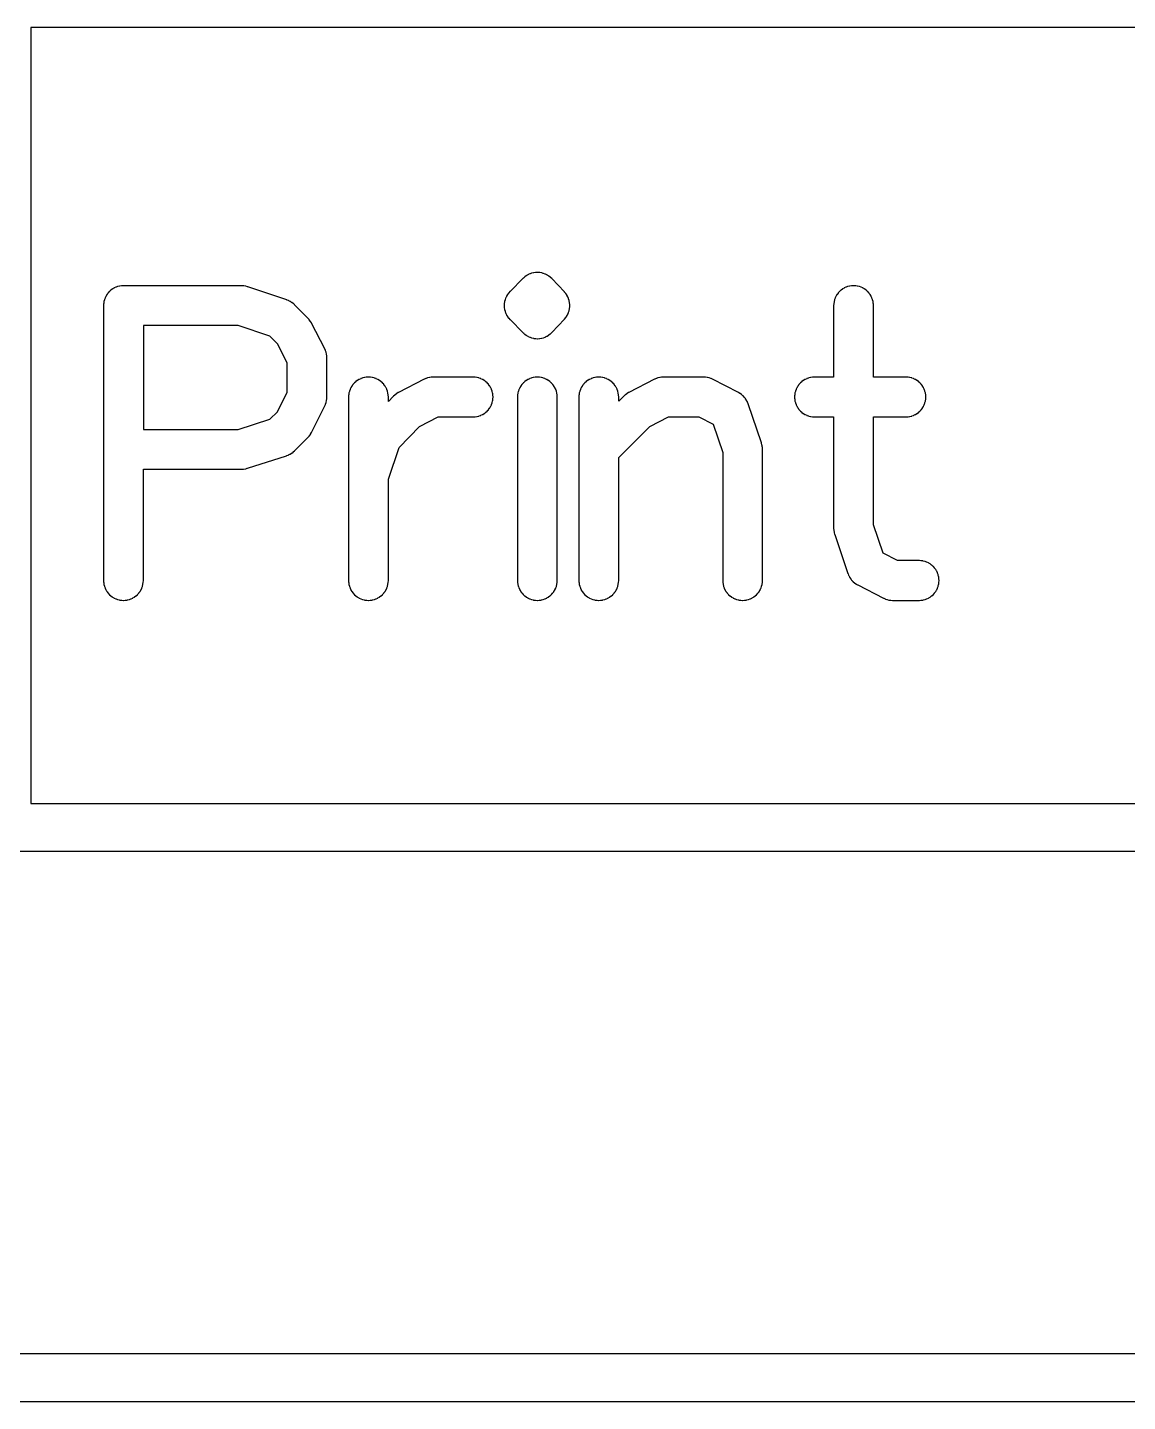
# Model space of a CAD drawing. Header units: inches. Extents: x -0.5 to 10, y -2.4 to 3.9.
# Drawn here: x 3.806 to 3.9637, y -2.3883 to -2.1915 of the extents above; entities that cross this region are included whole.
import ezdxf

# ---------------------------------------------------------------- set-up
doc = ezdxf.new("R2010")
doc.units = ezdxf.units.IN

msp = doc.modelspace()

# ---------------------------------------------------------------- linework, layer by layer
for points in [[(3.80655, -2.19145), (3.80655, -2.30265), (4.96205, -2.30265), (4.96205, -2.19145)], [(3.875175, -2.229295), (3.875175, -2.229295), (3.875168, -2.229303), (3.875013, -2.229473), (3.874998, -2.22949), (3.874982, -2.229511), (3.874844, -2.229697), (3.874832, -2.229714), (3.874817, -2.229737), (3.874699, -2.229935), (3.874687, -2.229956), (3.874675, -2.229978), (3.874577, -2.230187), (3.874567, -2.230208), (3.874558, -2.230232), (3.87448, -2.230449), (3.874473, -2.23047), (3.874466, -2.230496), (3.87441, -2.23072), (3.874404, -2.230745), (3.874401, -2.230768), (3.874367, -2.230996), (3.874364, -2.231019), (3.874362, -2.231045), (3.874351, -2.231275), (3.87435, -2.2313), (3.874351, -2.231325), (3.874362, -2.231555), (3.874364, -2.231581), (3.874367, -2.231604), (3.874401, -2.231832), (3.874404, -2.231855), (3.87441, -2.23188), (3.874466, -2.232104), (3.874473, -2.23213), (3.87448, -2.232151), (3.874558, -2.232368), (3.874567, -2.232392), (3.874577, -2.232413), (3.874675, -2.232622), (3.874687, -2.232644), (3.874699, -2.232665), (3.874817, -2.232863), (3.874832, -2.232886), (3.874844, -2.232903), (3.874982, -2.233089), (3.874998, -2.23311), (3.875013, -2.233127), (3.875168, -2.233297), (3.875175, -2.233305), (3.875185, -2.233315), (3.877085, -2.235215), (3.877095, -2.235225), (3.877103, -2.235232), (3.877277, -2.23539), (3.877296, -2.235406), (3.877315, -2.235421), (3.877504, -2.235561), (3.877525, -2.235575), (3.877546, -2.235588), (3.877747, -2.235708), (3.877767, -2.235719), (3.877792, -2.235731), (3.878004, -2.23583), (3.878029, -2.235841), (3.878051, -2.235849), (3.878272, -2.235927), (3.878297, -2.235934), (3.878297, -2.235934), (3.87832, -2.235941), (3.878548, -2.235995), (3.878575, -2.236001), (3.878597, -2.236005), (3.878829, -2.236037), (3.878857, -2.23604), (3.878857, -2.23604), (3.878879, -2.236041), (3.879114, -2.236049), (3.879142, -2.23605), (3.879142, -2.23605), (3.879163, -2.236049), (3.879398, -2.236034), (3.879426, -2.236031), (3.879447, -2.236028), (3.879679, -2.23599), (3.879702, -2.235986), (3.879702, -2.235986), (3.879727, -2.23598), (3.879954, -2.235919), (3.879974, -2.235913), (3.880001, -2.235903), (3.880221, -2.23582), (3.880242, -2.235811), (3.880242, -2.235811), (3.880266, -2.2358), (3.880476, -2.235695), (3.880498, -2.235683), (3.88052, -2.235671), (3.880718, -2.235545), (3.880743, -2.235529), (3.880759, -2.235517), (3.880944, -2.235372), (3.880964, -2.235356), (3.880982, -2.23534), (3.881151, -2.235178), (3.881155, -2.235175), (3.881169, -2.23516), (3.882969, -2.23326), (3.882984, -2.233244), (3.882986, -2.233241), (3.88314, -2.233061), (3.883156, -2.233042), (3.883156, -2.233042), (3.883171, -2.233021), (3.883307, -2.232826), (3.883318, -2.232809), (3.883318, -2.232809), (3.883333, -2.232783), (3.883448, -2.232575), (3.883459, -2.232554), (3.883459, -2.232554), (3.883471, -2.23253), (3.883564, -2.232311), (3.883574, -2.232287), (3.883574, -2.232287), (3.883582, -2.232264), (3.883652, -2.232037), (3.88366, -2.232011), (3.88366, -2.232011), (3.883665, -2.231988), (3.883713, -2.231756), (3.883717, -2.231729), (3.883717, -2.231729), (3.88372, -2.231706), (3.883744, -2.231469), (3.883746, -2.231443), (3.883746, -2.231443), (3.883747, -2.231419), (3.883747, -2.231181), (3.883746, -2.231157), (3.883746, -2.231157), (3.883744, -2.231131), (3.88372, -2.230894), (3.883717, -2.230871), (3.883717, -2.230871), (3.883713, -2.230844), (3.883665, -2.230612), (3.88366, -2.230589), (3.88366, -2.230589), (3.883652, -2.230563), (3.883582, -2.230336), (3.883574, -2.230313), (3.883574, -2.230313), (3.883564, -2.230289), (3.883471, -2.23007), (3.883459, -2.230046), (3.883459, -2.230046), (3.883448, -2.230025), (3.883333, -2.229817), (3.883318, -2.229791), (3.883318, -2.229791), (3.883307, -2.229774), (3.883171, -2.229579), (3.883156, -2.229558), (3.883156, -2.229558), (3.88314, -2.229539), (3.882986, -2.229359), (3.882984, -2.229356), (3.882969, -2.22934), (3.881169, -2.22744), (3.881155, -2.227425), (3.881151, -2.227422), (3.880982, -2.22726), (3.880964, -2.227244), (3.880944, -2.227228), (3.880759, -2.227083), (3.880743, -2.227071), (3.880718, -2.227055), (3.88052, -2.226929), (3.880498, -2.226917), (3.880476, -2.226905), (3.880266, -2.2268), (3.880242, -2.226789), (3.880242, -2.226789), (3.880221, -2.22678), (3.880001, -2.226697), (3.879974, -2.226687), (3.879954, -2.226681), (3.879727, -2.22662), (3.879702, -2.226614), (3.879702, -2.226614), (3.879679, -2.22661), (3.879447, -2.226572), (3.879426, -2.226569), (3.879398, -2.226566), (3.879163, -2.226551), (3.879142, -2.22655), (3.879142, -2.22655), (3.879114, -2.226551), (3.878879, -2.226559), (3.878857, -2.22656), (3.878857, -2.22656), (3.878829, -2.226563), (3.878597, -2.226595), (3.878575, -2.226599), (3.878548, -2.226605), (3.87832, -2.226659), (3.878297, -2.226666), (3.878297, -2.226666), (3.878272, -2.226673), (3.878051, -2.226751), (3.878029, -2.226759), (3.878004, -2.22677), (3.877792, -2.226869), (3.877767, -2.226881), (3.877747, -2.226892), (3.877546, -2.227012), (3.877525, -2.227025), (3.877504, -2.227039), (3.877315, -2.227179), (3.877296, -2.227194), (3.877277, -2.22721), (3.877103, -2.227368), (3.877095, -2.227375), (3.877085, -2.227385), (3.875185, -2.229285)], [(3.81695, -2.23129), (3.81695, -2.23129), (3.81695, -2.2313), (3.81695, -2.2707), (3.81695, -2.27071), (3.816951, -2.270725), (3.816962, -2.270955), (3.816964, -2.270981), (3.816967, -2.271004), (3.817001, -2.271232), (3.817004, -2.271255), (3.81701, -2.27128), (3.817066, -2.271504), (3.817073, -2.27153), (3.81708, -2.271551), (3.817158, -2.271768), (3.817167, -2.271792), (3.817177, -2.271813), (3.817275, -2.272022), (3.817287, -2.272044), (3.817299, -2.272065), (3.817417, -2.272263), (3.817432, -2.272286), (3.817444, -2.272303), (3.817582, -2.272489), (3.817598, -2.27251), (3.817613, -2.272527), (3.817768, -2.272697), (3.817785, -2.272715), (3.817803, -2.272732), (3.817973, -2.272887), (3.81799, -2.272902), (3.818011, -2.272918), (3.818197, -2.273056), (3.818214, -2.273068), (3.818237, -2.273083), (3.818435, -2.273201), (3.818456, -2.273213), (3.818478, -2.273225), (3.818687, -2.273323), (3.818708, -2.273333), (3.818732, -2.273342), (3.818949, -2.27342), (3.81897, -2.273427), (3.818996, -2.273434), (3.81922, -2.27349), (3.819245, -2.273496), (3.819268, -2.273499), (3.819496, -2.273533), (3.819519, -2.273536), (3.819545, -2.273538), (3.819775, -2.273549), (3.8198, -2.27355), (3.819825, -2.273549), (3.820055, -2.273538), (3.820081, -2.273536), (3.820104, -2.273533), (3.820332, -2.273499), (3.820355, -2.273496), (3.82038, -2.27349), (3.820604, -2.273434), (3.82063, -2.273427), (3.820651, -2.27342), (3.820868, -2.273342), (3.820892, -2.273333), (3.820913, -2.273323), (3.821122, -2.273225), (3.821144, -2.273213), (3.821165, -2.273201), (3.821363, -2.273083), (3.821386, -2.273068), (3.821403, -2.273056), (3.821589, -2.272918), (3.82161, -2.272902), (3.821627, -2.272887), (3.821797, -2.272732), (3.821815, -2.272715), (3.821832, -2.272697), (3.821987, -2.272527), (3.822002, -2.27251), (3.822018, -2.272489), (3.822156, -2.272303), (3.822168, -2.272286), (3.822183, -2.272263), (3.822301, -2.272065), (3.822313, -2.272044), (3.822325, -2.272022), (3.822423, -2.271813), (3.822433, -2.271792), (3.822442, -2.271768), (3.82252, -2.271551), (3.822527, -2.27153), (3.822534, -2.271504), (3.82259, -2.27128), (3.822596, -2.271255), (3.822599, -2.271232), (3.822633, -2.271004), (3.822636, -2.270981), (3.822638, -2.270955), (3.822649, -2.270725), (3.82265, -2.27071), (3.82265, -2.2707), (3.82265, -2.25475), (3.8367, -2.25475), (3.83671, -2.25475), (3.836726, -2.254749), (3.836969, -2.254737), (3.836996, -2.254735), (3.836996, -2.254735), (3.837021, -2.254731), (3.837261, -2.254694), (3.837286, -2.254689), (3.837286, -2.254689), (3.837312, -2.254683), (3.837547, -2.254621), (3.837565, -2.254615), (3.837572, -2.254613), (3.843172, -2.252813), (3.843187, -2.252808), (3.843195, -2.252805), (3.843403, -2.252727), (3.843428, -2.252717), (3.843447, -2.252709), (3.843647, -2.252611), (3.843667, -2.252601), (3.843689, -2.252588), (3.843879, -2.252472), (3.843899, -2.252459), (3.843918, -2.252445), (3.844097, -2.252312), (3.844117, -2.252295), (3.844133, -2.252282), (3.844298, -2.252132), (3.844299, -2.252131), (3.844315, -2.252115), (3.846215, -2.250215), (3.846224, -2.250206), (3.846234, -2.250196), (3.846402, -2.250008), (3.846421, -2.249986), (3.846421, -2.249986), (3.846436, -2.249967), (3.846583, -2.249762), (3.846599, -2.249739), (3.846599, -2.249739), (3.846612, -2.249717), (3.846736, -2.249498), (3.846743, -2.249486), (3.846749, -2.249475), (3.848649, -2.245675), (3.848653, -2.245666), (3.848659, -2.245654), (3.848747, -2.245454), (3.848755, -2.245436), (3.848764, -2.245411), (3.848834, -2.245205), (3.84884, -2.245186), (3.848846, -2.24516), (3.848896, -2.244948), (3.848901, -2.244925), (3.848905, -2.244903), (3.848935, -2.244687), (3.848938, -2.244666), (3.848939, -2.244641), (3.848949, -2.244423), (3.84895, -2.244411), (3.84895, -2.2444), (3.84895, -2.2388), (3.84895, -2.238789), (3.848949, -2.238776), (3.848939, -2.238554), (3.848937, -2.23853), (3.848934, -2.238506), (3.848903, -2.238286), (3.848899, -2.238262), (3.848894, -2.238239), (3.848841, -2.238023), (3.848836, -2.238003), (3.848828, -2.237977), (3.848755, -2.237766), (3.848746, -2.237742), (3.848738, -2.237722), (3.848646, -2.237519), (3.848644, -2.237516), (3.848635, -2.237498), (3.846735, -2.233798), (3.846728, -2.233784), (3.846723, -2.233775), (3.846601, -2.233565), (3.846586, -2.233542), (3.846586, -2.233542), (3.846572, -2.233521), (3.846429, -2.233325), (3.846415, -2.233306), (3.846415, -2.233306), (3.846396, -2.233284), (3.846233, -2.233104), (3.846229, -2.2331), (3.846215, -2.233085), (3.844315, -2.231185), (3.844304, -2.231174), (3.844299, -2.231169), (3.84414, -2.231024), (3.844122, -2.231009), (3.844104, -2.230995), (3.843933, -2.230865), (3.843913, -2.230851), (3.843895, -2.230839), (3.843712, -2.230725), (3.843693, -2.230714), (3.843672, -2.230703), (3.84348, -2.230606), (3.843457, -2.230595), (3.843438, -2.230587), (3.843237, -2.230509), (3.843229, -2.230506), (3.843216, -2.230501), (3.837616, -2.228601), (3.837602, -2.228597), (3.83759, -2.228593), (3.837343, -2.228524), (3.837319, -2.228518), (3.837319, -2.228518), (3.83729, -2.228512), (3.837037, -2.228471), (3.83701, -2.228467), (3.83701, -2.228467), (3.836983, -2.228465), (3.836727, -2.228451), (3.836709, -2.22845), (3.8367, -2.22845), (3.8198, -2.22845), (3.81979, -2.22845), (3.819775, -2.228451), (3.819545, -2.228462), (3.819519, -2.228464), (3.819496, -2.228467), (3.819268, -2.228501), (3.819245, -2.228504), (3.81922, -2.22851), (3.818996, -2.228566), (3.81897, -2.228573), (3.818949, -2.22858), (3.818732, -2.228658), (3.818708, -2.228667), (3.818687, -2.228677), (3.818478, -2.228775), (3.818456, -2.228787), (3.818435, -2.228799), (3.818237, -2.228917), (3.818214, -2.228932), (3.818197, -2.228944), (3.818011, -2.229082), (3.81799, -2.229098), (3.817973, -2.229113), (3.817803, -2.229268), (3.817785, -2.229285), (3.817768, -2.229303), (3.817613, -2.229473), (3.817598, -2.22949), (3.817582, -2.229511), (3.817444, -2.229697), (3.817432, -2.229714), (3.817417, -2.229737), (3.817299, -2.229935), (3.817287, -2.229956), (3.817275, -2.229978), (3.817177, -2.230187), (3.817167, -2.230208), (3.817158, -2.230232), (3.81708, -2.230449), (3.817073, -2.23047), (3.817066, -2.230496), (3.81701, -2.23072), (3.817004, -2.230745), (3.817001, -2.230768), (3.816967, -2.230996), (3.816964, -2.231019), (3.816962, -2.231045), (3.816951, -2.231275)], [(3.92155, -2.24725), (3.92155, -2.2632), (3.92155, -2.263209), (3.921551, -2.263227), (3.921565, -2.263483), (3.921567, -2.26351), (3.921567, -2.26351), (3.921571, -2.263537), (3.921612, -2.26379), (3.921618, -2.263819), (3.921618, -2.263819), (3.921624, -2.263843), (3.921693, -2.26409), (3.921697, -2.264102), (3.921701, -2.264116), (3.923601, -2.269716), (3.923607, -2.269732), (3.923609, -2.269738), (3.923692, -2.269948), (3.923703, -2.269974), (3.923712, -2.269992), (3.923814, -2.270194), (3.923827, -2.270217), (3.923838, -2.270235), (3.92396, -2.270426), (3.923973, -2.270445), (3.923988, -2.270465), (3.924127, -2.270643), (3.924142, -2.270662), (3.924158, -2.270679), (3.924314, -2.270843), (3.924328, -2.270857), (3.924348, -2.270876), (3.924519, -2.271024), (3.924534, -2.271037), (3.924557, -2.271054), (3.924741, -2.271185), (3.924761, -2.271199), (3.924781, -2.271211), (3.924977, -2.271324), (3.924986, -2.271329), (3.924998, -2.271335), (3.928698, -2.273235), (3.928716, -2.273244), (3.928719, -2.273246), (3.928922, -2.273338), (3.928942, -2.273346), (3.928966, -2.273355), (3.929177, -2.273428), (3.929203, -2.273436), (3.929223, -2.273441), (3.929439, -2.273494), (3.929462, -2.273499), (3.929486, -2.273503), (3.929706, -2.273534), (3.92973, -2.273537), (3.929754, -2.273539), (3.929976, -2.273549), (3.929989, -2.27355), (3.93, -2.27355), (3.9338, -2.27355), (3.93381, -2.27355), (3.933825, -2.273549), (3.934055, -2.273538), (3.934081, -2.273536), (3.934104, -2.273533), (3.934332, -2.273499), (3.934355, -2.273496), (3.93438, -2.27349), (3.934604, -2.273434), (3.93463, -2.273427), (3.934651, -2.27342), (3.934868, -2.273342), (3.934892, -2.273333), (3.934913, -2.273323), (3.935122, -2.273225), (3.935144, -2.273213), (3.935165, -2.273201), (3.935363, -2.273083), (3.935386, -2.273068), (3.935403, -2.273056), (3.935589, -2.272918), (3.93561, -2.272902), (3.935627, -2.272887), (3.935797, -2.272732), (3.935815, -2.272715), (3.935832, -2.272697), (3.935987, -2.272527), (3.936002, -2.27251), (3.936018, -2.272489), (3.936156, -2.272303), (3.936168, -2.272286), (3.936183, -2.272263), (3.936301, -2.272065), (3.936313, -2.272044), (3.936325, -2.272022), (3.936423, -2.271813), (3.936433, -2.271792), (3.936442, -2.271768), (3.93652, -2.271551), (3.936527, -2.27153), (3.936534, -2.271504), (3.93659, -2.27128), (3.936596, -2.271255), (3.936599, -2.271232), (3.936633, -2.271004), (3.936636, -2.270981), (3.936638, -2.270955), (3.936649, -2.270725), (3.93665, -2.2707), (3.936649, -2.270675), (3.936638, -2.270445), (3.936636, -2.270419), (3.936633, -2.270396), (3.936599, -2.270168), (3.936596, -2.270145), (3.93659, -2.27012), (3.936534, -2.269896), (3.936527, -2.26987), (3.93652, -2.269849), (3.936442, -2.269632), (3.936433, -2.269608), (3.936423, -2.269587), (3.936325, -2.269378), (3.936313, -2.269356), (3.936301, -2.269335), (3.936183, -2.269137), (3.936168, -2.269114), (3.936156, -2.269097), (3.936018, -2.268911), (3.936002, -2.26889), (3.935987, -2.268873), (3.935832, -2.268703), (3.935815, -2.268685), (3.935797, -2.268668), (3.935627, -2.268513), (3.93561, -2.268498), (3.935589, -2.268482), (3.935403, -2.268344), (3.935386, -2.268332), (3.935363, -2.268317), (3.935165, -2.268199), (3.935144, -2.268187), (3.935122, -2.268175), (3.934913, -2.268077), (3.934892, -2.268067), (3.934868, -2.268058), (3.934651, -2.26798), (3.93463, -2.267973), (3.934604, -2.267966), (3.93438, -2.26791), (3.934355, -2.267904), (3.934332, -2.267901), (3.934104, -2.267867), (3.934081, -2.267864), (3.934055, -2.267862), (3.933825, -2.267851), (3.93381, -2.26785), (3.9338, -2.26785), (3.930689, -2.26785), (3.928628, -2.266792), (3.92725, -2.26273), (3.92725, -2.24725), (3.9319, -2.24725), (3.93191, -2.24725), (3.931925, -2.247249), (3.932155, -2.247238), (3.932181, -2.247236), (3.932204, -2.247233), (3.932432, -2.247199), (3.932455, -2.247196), (3.93248, -2.24719), (3.932704, -2.247134), (3.93273, -2.247127), (3.932751, -2.24712), (3.932968, -2.247042), (3.932992, -2.247033), (3.933013, -2.247023), (3.933222, -2.246925), (3.933244, -2.246913), (3.933265, -2.246901), (3.933463, -2.246783), (3.933486, -2.246768), (3.933503, -2.246756), (3.933689, -2.246618), (3.93371, -2.246602), (3.933727, -2.246587), (3.933897, -2.246432), (3.933915, -2.246415), (3.933932, -2.246397), (3.934087, -2.246227), (3.934102, -2.24621), (3.934118, -2.246189), (3.934256, -2.246003), (3.934268, -2.245986), (3.934283, -2.245963), (3.934401, -2.245765), (3.934413, -2.245744), (3.934425, -2.245722), (3.934523, -2.245513), (3.934533, -2.245492), (3.934542, -2.245468), (3.93462, -2.245251), (3.934627, -2.24523), (3.934634, -2.245204), (3.93469, -2.24498), (3.934696, -2.244955), (3.934699, -2.244932), (3.934733, -2.244704), (3.934736, -2.244681), (3.934738, -2.244655), (3.934749, -2.244425), (3.93475, -2.2444), (3.934749, -2.244375), (3.934738, -2.244145), (3.934736, -2.244119), (3.934733, -2.244096), (3.934699, -2.243868), (3.934696, -2.243845), (3.93469, -2.24382), (3.934634, -2.243596), (3.934627, -2.24357), (3.93462, -2.243549), (3.934542, -2.243332), (3.934533, -2.243308), (3.934523, -2.243287), (3.934425, -2.243078), (3.934413, -2.243056), (3.934401, -2.243035), (3.934283, -2.242837), (3.934268, -2.242814), (3.934256, -2.242797), (3.934118, -2.242611), (3.934102, -2.24259), (3.934087, -2.242573), (3.933932, -2.242403), (3.933915, -2.242385), (3.933897, -2.242368), (3.933727, -2.242213), (3.93371, -2.242198), (3.933689, -2.242182), (3.933503, -2.242044), (3.933486, -2.242032), (3.933463, -2.242017), (3.933265, -2.241899), (3.933244, -2.241887), (3.933222, -2.241875), (3.933013, -2.241777), (3.932992, -2.241767), (3.932968, -2.241758), (3.932751, -2.24168), (3.93273, -2.241673), (3.932704, -2.241666), (3.93248, -2.24161), (3.932455, -2.241604), (3.932432, -2.241601), (3.932204, -2.241567), (3.932181, -2.241564), (3.932155, -2.241562), (3.931925, -2.241551), (3.93191, -2.24155), (3.9319, -2.24155), (3.92725, -2.24155), (3.92725, -2.2313), (3.92725, -2.23129), (3.927249, -2.231275), (3.927238, -2.231045), (3.927236, -2.231019), (3.927233, -2.230996), (3.927199, -2.230768), (3.927196, -2.230745), (3.92719, -2.23072), (3.927134, -2.230496), (3.927127, -2.23047), (3.92712, -2.230449), (3.927042, -2.230232), (3.927033, -2.230208), (3.927023, -2.230187), (3.926925, -2.229978), (3.926913, -2.229956), (3.926901, -2.229935), (3.926783, -2.229737), (3.926768, -2.229714), (3.926756, -2.229697), (3.926618, -2.229511), (3.926602, -2.22949), (3.926587, -2.229473), (3.926432, -2.229303), (3.926415, -2.229285), (3.926397, -2.229268), (3.926227, -2.229113), (3.92621, -2.229098), (3.926189, -2.229082), (3.926003, -2.228944), (3.925986, -2.228932), (3.925963, -2.228917), (3.925765, -2.228799), (3.925744, -2.228787), (3.925722, -2.228775), (3.925513, -2.228677), (3.925492, -2.228667), (3.925468, -2.228658), (3.925251, -2.22858), (3.92523, -2.228573), (3.925204, -2.228566), (3.92498, -2.22851), (3.924955, -2.228504), (3.924932, -2.228501), (3.924704, -2.228467), (3.924681, -2.228464), (3.924655, -2.228462), (3.924425, -2.228451), (3.9244, -2.22845), (3.924375, -2.228451), (3.924145, -2.228462), (3.924119, -2.228464), (3.924096, -2.228467), (3.923868, -2.228501), (3.923845, -2.228504), (3.92382, -2.22851), (3.923596, -2.228566), (3.92357, -2.228573), (3.923549, -2.22858), (3.923332, -2.228658), (3.923308, -2.228667), (3.923287, -2.228677), (3.923078, -2.228775), (3.923056, -2.228787), (3.923035, -2.228799), (3.922837, -2.228917), (3.922814, -2.228932), (3.922797, -2.228944), (3.922611, -2.229082), (3.92259, -2.229098), (3.922573, -2.229113), (3.922403, -2.229268), (3.922385, -2.229285), (3.922368, -2.229303), (3.922213, -2.229473), (3.922198, -2.22949), (3.922182, -2.229511), (3.922044, -2.229697), (3.922032, -2.229714), (3.922017, -2.229737), (3.921899, -2.229935), (3.921887, -2.229956), (3.921875, -2.229978), (3.921777, -2.230187), (3.921767, -2.230208), (3.921758, -2.230232), (3.92168, -2.230449), (3.921673, -2.23047), (3.921666, -2.230496), (3.92161, -2.23072), (3.921604, -2.230745), (3.921601, -2.230768), (3.921567, -2.230996), (3.921564, -2.231019), (3.921562, -2.231045), (3.921551, -2.231275), (3.92155, -2.23129), (3.92155, -2.2313), (3.92155, -2.24155), (3.9188, -2.24155), (3.91879, -2.24155), (3.918775, -2.241551), (3.918545, -2.241562), (3.918519, -2.241564), (3.918496, -2.241567), (3.918268, -2.241601), (3.918245, -2.241604), (3.91822, -2.24161), (3.917996, -2.241666), (3.91797, -2.241673), (3.917949, -2.24168), (3.917732, -2.241758), (3.917708, -2.241767), (3.917687, -2.241777), (3.917478, -2.241875), (3.917456, -2.241887), (3.917435, -2.241899), (3.917237, -2.242017), (3.917214, -2.242032), (3.917197, -2.242044), (3.917011, -2.242182), (3.91699, -2.242198), (3.916973, -2.242213), (3.916803, -2.242368), (3.916785, -2.242385), (3.916768, -2.242403), (3.916613, -2.242573), (3.916598, -2.24259), (3.916582, -2.242611), (3.916444, -2.242797), (3.916432, -2.242814), (3.916417, -2.242837), (3.916299, -2.243035), (3.916287, -2.243056), (3.916275, -2.243078), (3.916177, -2.243287), (3.916167, -2.243308), (3.916158, -2.243332), (3.91608, -2.243549), (3.916073, -2.24357), (3.916066, -2.243596), (3.91601, -2.24382), (3.916004, -2.243845), (3.916001, -2.243868), (3.915967, -2.244096), (3.915964, -2.244119), (3.915962, -2.244145), (3.915951, -2.244375), (3.91595, -2.2444), (3.915951, -2.244425), (3.915962, -2.244655), (3.915964, -2.244681), (3.915967, -2.244704), (3.916001, -2.244932), (3.916004, -2.244955), (3.91601, -2.24498), (3.916066, -2.245204), (3.916073, -2.24523), (3.91608, -2.245251), (3.916158, -2.245468), (3.916167, -2.245492), (3.916177, -2.245513), (3.916275, -2.245722), (3.916287, -2.245744), (3.916299, -2.245765), (3.916417, -2.245963), (3.916432, -2.245986), (3.916444, -2.246003), (3.916582, -2.246189), (3.916598, -2.24621), (3.916613, -2.246227), (3.916768, -2.246397), (3.916785, -2.246415), (3.916803, -2.246432), (3.916973, -2.246587), (3.91699, -2.246602), (3.917011, -2.246618), (3.917197, -2.246756), (3.917214, -2.246768), (3.917237, -2.246783), (3.917435, -2.246901), (3.917456, -2.246913), (3.917478, -2.246925), (3.917687, -2.247023), (3.917708, -2.247033), (3.917732, -2.247042), (3.917949, -2.24712), (3.91797, -2.247127), (3.917996, -2.247134), (3.91822, -2.24719), (3.918245, -2.247196), (3.918268, -2.247199), (3.918496, -2.247233), (3.918519, -2.247236), (3.918545, -2.247238), (3.918775, -2.247249), (3.91879, -2.24725), (3.9188, -2.24725)], [(3.82265, -2.24905), (3.836253, -2.24905), (3.840772, -2.247598), (3.841858, -2.246512), (3.84325, -2.243727), (3.84325, -2.239489), (3.841869, -2.236799), (3.840755, -2.235685), (3.83623, -2.23415), (3.82265, -2.23415)], [(3.85775, -2.25617), (3.859292, -2.251626), (3.862217, -2.248622), (3.864889, -2.24725), (3.8699, -2.24725), (3.86991, -2.24725), (3.869925, -2.247249), (3.870155, -2.247238), (3.870181, -2.247236), (3.870204, -2.247233), (3.870432, -2.247199), (3.870455, -2.247196), (3.87048, -2.24719), (3.870704, -2.247134), (3.87073, -2.247127), (3.870751, -2.24712), (3.870968, -2.247042), (3.870992, -2.247033), (3.871013, -2.247023), (3.871222, -2.246925), (3.871244, -2.246913), (3.871265, -2.246901), (3.871463, -2.246783), (3.871486, -2.246768), (3.871503, -2.246756), (3.871689, -2.246618), (3.87171, -2.246602), (3.871727, -2.246587), (3.871897, -2.246432), (3.871915, -2.246415), (3.871932, -2.246397), (3.872087, -2.246227), (3.872102, -2.24621), (3.872118, -2.246189), (3.872256, -2.246003), (3.872268, -2.245986), (3.872283, -2.245963), (3.872401, -2.245765), (3.872413, -2.245744), (3.872425, -2.245722), (3.872523, -2.245513), (3.872533, -2.245492), (3.872542, -2.245468), (3.87262, -2.245251), (3.872627, -2.24523), (3.872634, -2.245204), (3.87269, -2.24498), (3.872696, -2.244955), (3.872699, -2.244932), (3.872733, -2.244704), (3.872736, -2.244681), (3.872738, -2.244655), (3.872749, -2.244425), (3.87275, -2.2444), (3.872749, -2.244375), (3.872738, -2.244145), (3.872736, -2.244119), (3.872733, -2.244096), (3.872699, -2.243868), (3.872696, -2.243845), (3.87269, -2.24382), (3.872634, -2.243596), (3.872627, -2.24357), (3.87262, -2.243549), (3.872542, -2.243332), (3.872533, -2.243308), (3.872523, -2.243287), (3.872425, -2.243078), (3.872413, -2.243056), (3.872401, -2.243035), (3.872283, -2.242837), (3.872268, -2.242814), (3.872256, -2.242797), (3.872118, -2.242611), (3.872102, -2.24259), (3.872087, -2.242573), (3.871932, -2.242403), (3.871915, -2.242385), (3.871897, -2.242368), (3.871727, -2.242213), (3.87171, -2.242198), (3.871689, -2.242182), (3.871503, -2.242044), (3.871486, -2.242032), (3.871463, -2.242017), (3.871265, -2.241899), (3.871244, -2.241887), (3.871222, -2.241875), (3.871013, -2.241777), (3.870992, -2.241767), (3.870968, -2.241758), (3.870751, -2.24168), (3.87073, -2.241673), (3.870704, -2.241666), (3.87048, -2.24161), (3.870455, -2.241604), (3.870432, -2.241601), (3.870204, -2.241567), (3.870181, -2.241564), (3.870155, -2.241562), (3.869925, -2.241551), (3.86991, -2.24155), (3.8699, -2.24155), (3.8642, -2.24155), (3.864189, -2.24155), (3.864176, -2.241551), (3.863954, -2.241561), (3.86393, -2.241563), (3.863906, -2.241566), (3.863686, -2.241597), (3.863662, -2.241601), (3.863639, -2.241606), (3.863423, -2.241659), (3.863403, -2.241664), (3.863377, -2.241672), (3.863166, -2.241745), (3.863142, -2.241754), (3.863122, -2.241762), (3.862919, -2.241854), (3.862916, -2.241856), (3.862898, -2.241865), (3.859198, -2.243765), (3.859184, -2.243772), (3.859174, -2.243778), (3.858955, -2.243906), (3.858933, -2.243919), (3.858933, -2.243919), (3.85891, -2.243935), (3.858706, -2.244086), (3.858686, -2.244102), (3.858686, -2.244102), (3.858664, -2.244121), (3.858477, -2.244293), (3.858467, -2.244302), (3.858458, -2.244312), (3.85775, -2.245039), (3.85775, -2.2444), (3.85775, -2.24439), (3.857749, -2.244375), (3.857738, -2.244145), (3.857736, -2.244119), (3.857733, -2.244096), (3.857699, -2.243868), (3.857696, -2.243845), (3.85769, -2.24382), (3.857634, -2.243596), (3.857627, -2.24357), (3.85762, -2.243549), (3.857542, -2.243332), (3.857533, -2.243308), (3.857523, -2.243287), (3.857425, -2.243078), (3.857413, -2.243056), (3.857401, -2.243035), (3.857283, -2.242837), (3.857268, -2.242814), (3.857256, -2.242797), (3.857118, -2.242611), (3.857102, -2.24259), (3.857087, -2.242573), (3.856932, -2.242403), (3.856915, -2.242385), (3.856897, -2.242368), (3.856727, -2.242213), (3.85671, -2.242198), (3.856689, -2.242182), (3.856503, -2.242044), (3.856486, -2.242032), (3.856463, -2.242017), (3.856265, -2.241899), (3.856244, -2.241887), (3.856222, -2.241875), (3.856013, -2.241777), (3.855992, -2.241767), (3.855968, -2.241758), (3.855751, -2.24168), (3.85573, -2.241673), (3.855704, -2.241666), (3.85548, -2.24161), (3.855455, -2.241604), (3.855432, -2.241601), (3.855204, -2.241567), (3.855181, -2.241564), (3.855155, -2.241562), (3.854925, -2.241551), (3.8549, -2.24155), (3.854875, -2.241551), (3.854645, -2.241562), (3.854619, -2.241564), (3.854596, -2.241567), (3.854368, -2.241601), (3.854345, -2.241604), (3.85432, -2.24161), (3.854096, -2.241666), (3.85407, -2.241673), (3.854049, -2.24168), (3.853832, -2.241758), (3.853808, -2.241767), (3.853787, -2.241777), (3.853578, -2.241875), (3.853556, -2.241887), (3.853535, -2.241899), (3.853337, -2.242017), (3.853314, -2.242032), (3.853297, -2.242044), (3.853111, -2.242182), (3.85309, -2.242198), (3.853073, -2.242213), (3.852903, -2.242368), (3.852885, -2.242385), (3.852868, -2.242403), (3.852713, -2.242573), (3.852698, -2.24259), (3.852682, -2.242611), (3.852544, -2.242797), (3.852532, -2.242814), (3.852517, -2.242837), (3.852399, -2.243035), (3.852387, -2.243056), (3.852375, -2.243078), (3.852277, -2.243287), (3.852267, -2.243308), (3.852258, -2.243332), (3.85218, -2.243549), (3.852173, -2.24357), (3.852166, -2.243596), (3.85211, -2.24382), (3.852104, -2.243845), (3.852101, -2.243868), (3.852067, -2.244096), (3.852064, -2.244119), (3.852062, -2.244145), (3.852051, -2.244375), (3.85205, -2.24439), (3.85205, -2.2444), (3.85205, -2.2707), (3.85205, -2.27071), (3.852051, -2.270725), (3.852062, -2.270955), (3.852064, -2.270981), (3.852067, -2.271004), (3.852101, -2.271232), (3.852104, -2.271255), (3.85211, -2.27128), (3.852166, -2.271504), (3.852173, -2.27153), (3.85218, -2.271551), (3.852258, -2.271768), (3.852267, -2.271792), (3.852277, -2.271813), (3.852375, -2.272022), (3.852387, -2.272044), (3.852399, -2.272065), (3.852517, -2.272263), (3.852532, -2.272286), (3.852544, -2.272303), (3.852682, -2.272489), (3.852698, -2.27251), (3.852713, -2.272527), (3.852868, -2.272697), (3.852885, -2.272715), (3.852903, -2.272732), (3.853073, -2.272887), (3.85309, -2.272902), (3.853111, -2.272918), (3.853297, -2.273056), (3.853314, -2.273068), (3.853337, -2.273083), (3.853535, -2.273201), (3.853556, -2.273213), (3.853578, -2.273225), (3.853787, -2.273323), (3.853808, -2.273333), (3.853832, -2.273342), (3.854049, -2.27342), (3.85407, -2.273427), (3.854096, -2.273434), (3.85432, -2.27349), (3.854345, -2.273496), (3.854368, -2.273499), (3.854596, -2.273533), (3.854619, -2.273536), (3.854645, -2.273538), (3.854875, -2.273549), (3.8549, -2.27355), (3.854925, -2.273549), (3.855155, -2.273538), (3.855181, -2.273536), (3.855204, -2.273533), (3.855432, -2.273499), (3.855455, -2.273496), (3.85548, -2.27349), (3.855704, -2.273434), (3.85573, -2.273427), (3.855751, -2.27342), (3.855968, -2.273342), (3.855992, -2.273333), (3.856013, -2.273323), (3.856222, -2.273225), (3.856244, -2.273213), (3.856265, -2.273201), (3.856463, -2.273083), (3.856486, -2.273068), (3.856503, -2.273056), (3.856689, -2.272918), (3.85671, -2.272902), (3.856727, -2.272887), (3.856897, -2.272732), (3.856915, -2.272715), (3.856932, -2.272697), (3.857087, -2.272527), (3.857102, -2.27251), (3.857118, -2.272489), (3.857256, -2.272303), (3.857268, -2.272286), (3.857283, -2.272263), (3.857401, -2.272065), (3.857413, -2.272044), (3.857425, -2.272022), (3.857523, -2.271813), (3.857533, -2.271792), (3.857542, -2.271768), (3.85762, -2.271551), (3.857627, -2.27153), (3.857634, -2.271504), (3.85769, -2.27128), (3.857696, -2.271255), (3.857699, -2.271232), (3.857733, -2.271004), (3.857736, -2.270981), (3.857738, -2.270955), (3.857749, -2.270725), (3.85775, -2.27071), (3.85775, -2.2707)], [(3.88195, -2.27071), (3.88195, -2.27071), (3.88195, -2.2707), (3.88195, -2.2444), (3.88195, -2.24439), (3.881949, -2.244375), (3.881938, -2.244145), (3.881936, -2.244119), (3.881933, -2.244096), (3.881899, -2.243868), (3.881896, -2.243845), (3.88189, -2.24382), (3.881834, -2.243596), (3.881827, -2.24357), (3.88182, -2.243549), (3.881742, -2.243332), (3.881733, -2.243308), (3.881723, -2.243287), (3.881625, -2.243078), (3.881613, -2.243056), (3.881601, -2.243035), (3.881483, -2.242837), (3.881468, -2.242814), (3.881456, -2.242797), (3.881318, -2.242611), (3.881302, -2.24259), (3.881287, -2.242573), (3.881132, -2.242403), (3.881115, -2.242385), (3.881097, -2.242368), (3.880927, -2.242213), (3.88091, -2.242198), (3.880889, -2.242182), (3.880703, -2.242044), (3.880686, -2.242032), (3.880663, -2.242017), (3.880465, -2.241899), (3.880444, -2.241887), (3.880422, -2.241875), (3.880213, -2.241777), (3.880192, -2.241767), (3.880168, -2.241758), (3.879951, -2.24168), (3.87993, -2.241673), (3.879904, -2.241666), (3.87968, -2.24161), (3.879655, -2.241604), (3.879632, -2.241601), (3.879404, -2.241567), (3.879381, -2.241564), (3.879355, -2.241562), (3.879125, -2.241551), (3.8791, -2.24155), (3.879075, -2.241551), (3.878845, -2.241562), (3.878819, -2.241564), (3.878796, -2.241567), (3.878568, -2.241601), (3.878545, -2.241604), (3.87852, -2.24161), (3.878296, -2.241666), (3.87827, -2.241673), (3.878249, -2.24168), (3.878032, -2.241758), (3.878008, -2.241767), (3.877987, -2.241777), (3.877778, -2.241875), (3.877756, -2.241887), (3.877735, -2.241899), (3.877537, -2.242017), (3.877514, -2.242032), (3.877497, -2.242044), (3.877311, -2.242182), (3.87729, -2.242198), (3.877273, -2.242213), (3.877103, -2.242368), (3.877085, -2.242385), (3.877068, -2.242403), (3.876913, -2.242573), (3.876898, -2.24259), (3.876882, -2.242611), (3.876744, -2.242797), (3.876732, -2.242814), (3.876717, -2.242837), (3.876599, -2.243035), (3.876587, -2.243056), (3.876575, -2.243078), (3.876477, -2.243287), (3.876467, -2.243308), (3.876458, -2.243332), (3.87638, -2.243549), (3.876373, -2.24357), (3.876366, -2.243596), (3.87631, -2.24382), (3.876304, -2.243845), (3.876301, -2.243868), (3.876267, -2.244096), (3.876264, -2.244119), (3.876262, -2.244145), (3.876251, -2.244375), (3.87625, -2.24439), (3.87625, -2.2444), (3.87625, -2.2707), (3.87625, -2.27071), (3.876251, -2.270725), (3.876262, -2.270955), (3.876264, -2.270981), (3.876267, -2.271004), (3.876301, -2.271232), (3.876304, -2.271255), (3.87631, -2.27128), (3.876366, -2.271504), (3.876373, -2.27153), (3.87638, -2.271551), (3.876458, -2.271768), (3.876467, -2.271792), (3.876477, -2.271813), (3.876575, -2.272022), (3.876587, -2.272044), (3.876599, -2.272065), (3.876717, -2.272263), (3.876732, -2.272286), (3.876744, -2.272303), (3.876882, -2.272489), (3.876898, -2.27251), (3.876913, -2.272527), (3.877068, -2.272697), (3.877085, -2.272715), (3.877103, -2.272732), (3.877273, -2.272887), (3.87729, -2.272902), (3.877311, -2.272918), (3.877497, -2.273056), (3.877514, -2.273068), (3.877537, -2.273083), (3.877735, -2.273201), (3.877756, -2.273213), (3.877778, -2.273225), (3.877987, -2.273323), (3.878008, -2.273333), (3.878032, -2.273342), (3.878249, -2.27342), (3.87827, -2.273427), (3.878296, -2.273434), (3.87852, -2.27349), (3.878545, -2.273496), (3.878568, -2.273499), (3.878796, -2.273533), (3.878819, -2.273536), (3.878845, -2.273538), (3.879075, -2.273549), (3.8791, -2.27355), (3.879125, -2.273549), (3.879355, -2.273538), (3.879381, -2.273536), (3.879404, -2.273533), (3.879632, -2.273499), (3.879655, -2.273496), (3.87968, -2.27349), (3.879904, -2.273434), (3.87993, -2.273427), (3.879951, -2.27342), (3.880168, -2.273342), (3.880192, -2.273333), (3.880213, -2.273323), (3.880422, -2.273225), (3.880444, -2.273213), (3.880465, -2.273201), (3.880663, -2.273083), (3.880686, -2.273068), (3.880703, -2.273056), (3.880889, -2.272918), (3.88091, -2.272902), (3.880927, -2.272887), (3.881097, -2.272732), (3.881115, -2.272715), (3.881132, -2.272697), (3.881287, -2.272527), (3.881302, -2.27251), (3.881318, -2.272489), (3.881456, -2.272303), (3.881468, -2.272286), (3.881483, -2.272263), (3.881601, -2.272065), (3.881613, -2.272044), (3.881625, -2.272022), (3.881723, -2.271813), (3.881733, -2.271792), (3.881742, -2.271768), (3.88182, -2.271551), (3.881827, -2.27153), (3.881834, -2.271504), (3.88189, -2.27128), (3.881896, -2.271255), (3.881899, -2.271232), (3.881933, -2.271004), (3.881936, -2.270981), (3.881938, -2.270955), (3.881949, -2.270725)], [(3.89075, -2.27071), (3.89075, -2.27071), (3.89075, -2.2707), (3.89075, -2.253081), (3.895199, -2.248631), (3.897889, -2.24725), (3.902211, -2.24725), (3.904272, -2.248308), (3.90565, -2.25237), (3.90565, -2.2707), (3.90565, -2.27071), (3.905651, -2.270725), (3.905662, -2.270955), (3.905664, -2.270981), (3.905667, -2.271004), (3.905701, -2.271232), (3.905704, -2.271255), (3.90571, -2.27128), (3.905766, -2.271504), (3.905773, -2.27153), (3.90578, -2.271551), (3.905858, -2.271768), (3.905867, -2.271792), (3.905877, -2.271813), (3.905975, -2.272022), (3.905987, -2.272044), (3.905999, -2.272065), (3.906117, -2.272263), (3.906132, -2.272286), (3.906144, -2.272303), (3.906282, -2.272489), (3.906298, -2.27251), (3.906313, -2.272527), (3.906468, -2.272697), (3.906485, -2.272715), (3.906503, -2.272732), (3.906673, -2.272887), (3.90669, -2.272902), (3.906711, -2.272918), (3.906897, -2.273056), (3.906914, -2.273068), (3.906937, -2.273083), (3.907135, -2.273201), (3.907156, -2.273213), (3.907178, -2.273225), (3.907387, -2.273323), (3.907408, -2.273333), (3.907432, -2.273342), (3.907649, -2.27342), (3.90767, -2.273427), (3.907696, -2.273434), (3.90792, -2.27349), (3.907945, -2.273496), (3.907968, -2.273499), (3.908196, -2.273533), (3.908219, -2.273536), (3.908245, -2.273538), (3.908475, -2.273549), (3.9085, -2.27355), (3.908525, -2.273549), (3.908755, -2.273538), (3.908781, -2.273536), (3.908804, -2.273533), (3.909032, -2.273499), (3.909055, -2.273496), (3.90908, -2.27349), (3.909304, -2.273434), (3.90933, -2.273427), (3.909351, -2.27342), (3.909568, -2.273342), (3.909592, -2.273333), (3.909613, -2.273323), (3.909822, -2.273225), (3.909844, -2.273213), (3.909865, -2.273201), (3.910063, -2.273083), (3.910086, -2.273068), (3.910103, -2.273056), (3.910289, -2.272918), (3.91031, -2.272902), (3.910327, -2.272887), (3.910497, -2.272732), (3.910515, -2.272715), (3.910532, -2.272697), (3.910687, -2.272527), (3.910702, -2.27251), (3.910718, -2.272489), (3.910856, -2.272303), (3.910868, -2.272286), (3.910883, -2.272263), (3.911001, -2.272065), (3.911013, -2.272044), (3.911025, -2.272022), (3.911123, -2.271813), (3.911133, -2.271792), (3.911142, -2.271768), (3.91122, -2.271551), (3.911227, -2.27153), (3.911234, -2.271504), (3.91129, -2.27128), (3.911296, -2.271255), (3.911299, -2.271232), (3.911333, -2.271004), (3.911336, -2.270981), (3.911338, -2.270955), (3.911349, -2.270725), (3.91135, -2.27071), (3.91135, -2.2707), (3.91135, -2.2519), (3.91135, -2.251891), (3.911349, -2.251873), (3.911335, -2.251617), (3.911333, -2.25159), (3.911333, -2.25159), (3.911329, -2.251563), (3.911288, -2.25131), (3.911282, -2.251281), (3.911282, -2.251281), (3.911276, -2.251257), (3.911207, -2.25101), (3.911203, -2.250998), (3.911199, -2.250984), (3.909299, -2.245384), (3.909293, -2.245368), (3.909291, -2.245362), (3.909208, -2.245152), (3.909197, -2.245126), (3.909188, -2.245108), (3.909086, -2.244906), (3.909073, -2.244883), (3.909062, -2.244865), (3.90894, -2.244674), (3.908927, -2.244655), (3.908912, -2.244635), (3.908773, -2.244457), (3.908758, -2.244438), (3.908742, -2.244421), (3.908586, -2.244257), (3.908572, -2.244243), (3.908552, -2.244224), (3.908381, -2.244076), (3.908366, -2.244063), (3.908343, -2.244046), (3.908159, -2.243915), (3.908139, -2.243901), (3.908119, -2.243889), (3.907923, -2.243776), (3.907914, -2.243771), (3.907902, -2.243765), (3.904202, -2.241865), (3.904184, -2.241856), (3.904181, -2.241854), (3.903978, -2.241762), (3.903958, -2.241754), (3.903934, -2.241745), (3.903723, -2.241672), (3.903697, -2.241664), (3.903677, -2.241659), (3.903461, -2.241606), (3.903438, -2.241601), (3.903414, -2.241597), (3.903194, -2.241566), (3.90317, -2.241563), (3.903146, -2.241561), (3.902924, -2.241551), (3.902911, -2.24155), (3.9029, -2.24155), (3.8972, -2.24155), (3.897189, -2.24155), (3.897176, -2.241551), (3.896954, -2.241561), (3.89693, -2.241563), (3.896906, -2.241566), (3.896686, -2.241597), (3.896662, -2.241601), (3.896639, -2.241606), (3.896423, -2.241659), (3.896403, -2.241664), (3.896377, -2.241672), (3.896166, -2.241745), (3.896142, -2.241754), (3.896122, -2.241762), (3.895919, -2.241854), (3.895916, -2.241856), (3.895898, -2.241865), (3.892198, -2.243765), (3.892184, -2.243772), (3.892175, -2.243777), (3.891965, -2.243899), (3.891942, -2.243914), (3.891942, -2.243914), (3.891921, -2.243928), (3.891725, -2.244071), (3.891706, -2.244085), (3.891706, -2.244085), (3.891684, -2.244104), (3.891504, -2.244267), (3.8915, -2.244271), (3.891485, -2.244285), (3.89075, -2.245019), (3.89075, -2.2444), (3.89075, -2.24439), (3.890749, -2.244375), (3.890738, -2.244145), (3.890736, -2.244119), (3.890733, -2.244096), (3.890699, -2.243868), (3.890696, -2.243845), (3.89069, -2.24382), (3.890634, -2.243596), (3.890627, -2.24357), (3.89062, -2.243549), (3.890542, -2.243332), (3.890533, -2.243308), (3.890523, -2.243287), (3.890425, -2.243078), (3.890413, -2.243056), (3.890401, -2.243035), (3.890283, -2.242837), (3.890268, -2.242814), (3.890256, -2.242797), (3.890118, -2.242611), (3.890102, -2.24259), (3.890087, -2.242573), (3.889932, -2.242403), (3.889915, -2.242385), (3.889897, -2.242368), (3.889727, -2.242213), (3.88971, -2.242198), (3.889689, -2.242182), (3.889503, -2.242044), (3.889486, -2.242032), (3.889463, -2.242017), (3.889265, -2.241899), (3.889244, -2.241887), (3.889222, -2.241875), (3.889013, -2.241777), (3.888992, -2.241767), (3.888968, -2.241758), (3.888751, -2.24168), (3.88873, -2.241673), (3.888704, -2.241666), (3.88848, -2.24161), (3.888455, -2.241604), (3.888432, -2.241601), (3.888204, -2.241567), (3.888181, -2.241564), (3.888155, -2.241562), (3.887925, -2.241551), (3.8879, -2.24155), (3.887875, -2.241551), (3.887645, -2.241562), (3.887619, -2.241564), (3.887596, -2.241567), (3.887368, -2.241601), (3.887345, -2.241604), (3.88732, -2.24161), (3.887096, -2.241666), (3.88707, -2.241673), (3.887049, -2.24168), (3.886832, -2.241758), (3.886808, -2.241767), (3.886787, -2.241777), (3.886578, -2.241875), (3.886556, -2.241887), (3.886535, -2.241899), (3.886337, -2.242017), (3.886314, -2.242032), (3.886297, -2.242044), (3.886111, -2.242182), (3.88609, -2.242198), (3.886073, -2.242213), (3.885903, -2.242368), (3.885885, -2.242385), (3.885868, -2.242403), (3.885713, -2.242573), (3.885698, -2.24259), (3.885682, -2.242611), (3.885544, -2.242797), (3.885532, -2.242814), (3.885517, -2.242837), (3.885399, -2.243035), (3.885387, -2.243056), (3.885375, -2.243078), (3.885277, -2.243287), (3.885267, -2.243308), (3.885258, -2.243332), (3.88518, -2.243549), (3.885173, -2.24357), (3.885166, -2.243596), (3.88511, -2.24382), (3.885104, -2.243845), (3.885101, -2.243868), (3.885067, -2.244096), (3.885064, -2.244119), (3.885062, -2.244145), (3.885051, -2.244375), (3.88505, -2.24439), (3.88505, -2.2444), (3.88505, -2.2707), (3.88505, -2.27071), (3.885051, -2.270725), (3.885062, -2.270955), (3.885064, -2.270981), (3.885067, -2.271004), (3.885101, -2.271232), (3.885104, -2.271255), (3.88511, -2.27128), (3.885166, -2.271504), (3.885173, -2.27153), (3.88518, -2.271551), (3.885258, -2.271768), (3.885267, -2.271792), (3.885277, -2.271813), (3.885375, -2.272022), (3.885387, -2.272044), (3.885399, -2.272065), (3.885517, -2.272263), (3.885532, -2.272286), (3.885544, -2.272303), (3.885682, -2.272489), (3.885698, -2.27251), (3.885713, -2.272527), (3.885868, -2.272697), (3.885885, -2.272715), (3.885903, -2.272732), (3.886073, -2.272887), (3.88609, -2.272902), (3.886111, -2.272918), (3.886297, -2.273056), (3.886314, -2.273068), (3.886337, -2.273083), (3.886535, -2.273201), (3.886556, -2.273213), (3.886578, -2.273225), (3.886787, -2.273323), (3.886808, -2.273333), (3.886832, -2.273342), (3.887049, -2.27342), (3.88707, -2.273427), (3.887096, -2.273434), (3.88732, -2.27349), (3.887345, -2.273496), (3.887368, -2.273499), (3.887596, -2.273533), (3.887619, -2.273536), (3.887645, -2.273538), (3.887875, -2.273549), (3.8879, -2.27355), (3.887925, -2.273549), (3.888155, -2.273538), (3.888181, -2.273536), (3.888204, -2.273533), (3.888432, -2.273499), (3.888455, -2.273496), (3.88848, -2.27349), (3.888704, -2.273434), (3.88873, -2.273427), (3.888751, -2.27342), (3.888968, -2.273342), (3.888992, -2.273333), (3.889013, -2.273323), (3.889222, -2.273225), (3.889244, -2.273213), (3.889265, -2.273201), (3.889463, -2.273083), (3.889486, -2.273068), (3.889503, -2.273056), (3.889689, -2.272918), (3.88971, -2.272902), (3.889727, -2.272887), (3.889897, -2.272732), (3.889915, -2.272715), (3.889932, -2.272697), (3.890087, -2.272527), (3.890102, -2.27251), (3.890118, -2.272489), (3.890256, -2.272303), (3.890268, -2.272286), (3.890283, -2.272263), (3.890401, -2.272065), (3.890413, -2.272044), (3.890425, -2.272022), (3.890523, -2.271813), (3.890533, -2.271792), (3.890542, -2.271768), (3.89062, -2.271551), (3.890627, -2.27153), (3.890634, -2.271504), (3.89069, -2.27128), (3.890696, -2.271255), (3.890699, -2.271232), (3.890733, -2.271004), (3.890736, -2.270981), (3.890738, -2.270955), (3.890749, -2.270725)], [(0.60965, -2.30955), (0.60965, -2.38145), (4.96205, -2.38145), (4.96205, -2.30955)]]:
    msp.add_lwpolyline(points, close=True)
msp.add_lwpolyline([(-0.4567, -2.38835), (4.9655, -2.38835)])

doc.saveas('drawing.dxf')
